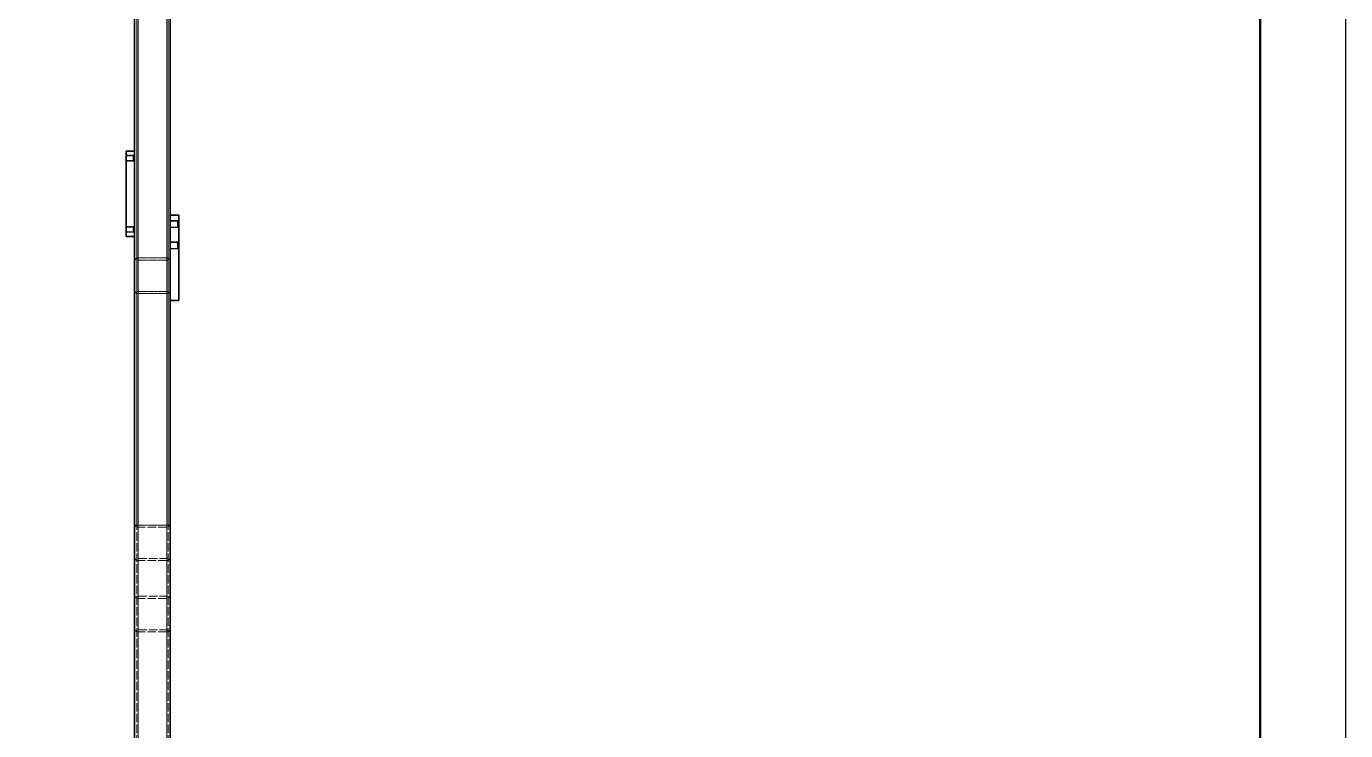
# Model space of a CAD drawing. Header units: millimetres. Extents: x -73083 to 81340, y -6859 to 6812.
# Drawn here: x -19357 to -17505, y -4872 to -3883 of the extents above; entities that cross this region are included whole.
import ezdxf

# ---------------------------------------------------------------- set-up
doc = ezdxf.new("R2010")
doc.units = ezdxf.units.MM
doc.linetypes.add('AM_ISO02W050', pattern=[7.5, 6, -1.5])
doc.linetypes.add('DASHED', pattern=[15, 12, -3])
doc.layers.add('A3', color=7, linetype='Continuous', plot=False)
doc.layers.add('AM_HID', color=1, linetype='AM_ISO02W050', lineweight=25)
doc.layers.add('AM_VIS', color=7, linetype='Continuous', lineweight=50)

msp = doc.modelspace()

# ---------------------------------------------------------------- linework, layer by layer
at = {"layer": 'A3', "linetype": 'Continuous'}
msp.add_lwpolyline([(-24632.76409, -1810.23226), (-17504.76409, -1810.23226), (-17504.76409, -6850.23226), (-24632.76409, -6850.23226)], close=True, dxfattribs=at)
at = {"layer": 'AM_HID', "linetype": 'DASHED', "lineweight": 13}
for p, q in [((-19199.78205, -5178.18729), (-19199.78205, -2558.18741)), ((-19159.78205, -5178.18729), (-19159.78205, -2558.18741)), ((-19199.78205, -5178.18729), (-19199.7818, -2608.18717)), ((-19199.7801, -5178.18632), (-19199.77985, -2608.18632)), ((-19199.7801, -5178.18656), (-19199.7801, -2608.18644)), ((-19199.7696, -5178.18143), (-19199.7696, -2608.18156)), ((-19199.76886, -5178.18143), (-19199.76886, -2608.18131)), ((-19199.76789, -5178.18046), (-19199.76764, -2608.18058)), ((-19159.78205, -5178.18729), (-19159.7818, -2608.18717)), ((-19159.7801, -5178.18632), (-19159.77985, -2608.18632)), ((-19159.7801, -5178.18656), (-19159.7801, -2608.18644)), ((-19159.7696, -5178.18143), (-19159.7696, -2608.18156)), ((-19159.76886, -5178.18143), (-19159.76886, -2608.18131)), ((-19159.76789, -5178.18046), (-19159.76764, -2608.18058)), ((-19199.78644, -3258.18864), (-19199.78644, -5223.19315)), ((-19199.7674, -5178.18046), (-19199.7674, -3258.16434)), ((-19159.78644, -3258.18864), (-19159.78644, -5223.19315)), ((-19159.7674, -5178.18046), (-19159.7674, -3258.16434)), ((-19201.76374, -5220.16825), (-19201.76349, -3261.16386)), ((-19157.76374, -5220.16825), (-19157.76349, -3261.16386)), ((-19199.7862, -3308.18833), (-19199.7862, -5173.19291)), ((-19199.76398, -5173.16849), (-19199.76398, -3308.16392)), ((-19159.7862, -3308.18833), (-19159.7862, -5173.19291)), ((-19159.76398, -5173.16849), (-19159.76398, -3308.16392)), ((-19201.7801, -4583.17838), (-19201.7801, -3883.17863)), ((-19157.7801, -4583.17838), (-19157.7801, -3883.17863)), ((-19154.7801, -4583.17838), (-19154.7801, -3883.17863)), ((-19204.78107, -4058.18754), (-19204.78107, -4178.18754)), ((-19204.7801, -4178.15079), (-19204.7801, -4058.15079)), ((-19204.74689, -4058.14884), (-19204.7464, -4178.14884)), ((-19142.78351, -4148.16752), (-19142.78351, -4268.16752)), ((-19201.78058, -4211.17985), (-19157.78058, -4211.17985)), ((-19157.76423, -4211.16093), (-19201.76423, -4211.16093)), ((-19199.78058, -4208.17985), (-19159.78058, -4208.17985)), ((-19159.76423, -4208.16093), (-19199.76423, -4208.16093)), ((-19157.78058, -4255.17985), (-19201.78058, -4255.17985)), ((-19201.76423, -4255.16093), (-19157.76423, -4255.16093)), ((-19159.78058, -4258.17985), (-19199.78058, -4258.17985)), ((-19199.76423, -4258.16093), (-19159.76423, -4258.16093)), ((-19201.77009, -4586.17325), (-19157.77009, -4586.17325)), ((-19199.77326, -5173.17728), (-19199.77326, -4583.17814)), ((-19199.77302, -5173.17704), (-19199.77302, -4583.17777)), ((-19159.77302, -4583.17777), (-19199.77302, -4583.17777)), ((-19199.77009, -4583.17325), (-19159.77009, -4583.17325)), ((-19159.77326, -5173.17728), (-19159.77326, -4583.17814)), ((-19159.77302, -5173.17704), (-19159.77302, -4583.17777)), ((-19157.77009, -4630.17325), (-19201.77009, -4630.17325)), ((-19159.77009, -4633.17325), (-19199.77009, -4633.17325)), ((-19199.78083, -4683.18192), (-19159.78083, -4683.18192)), ((-19201.78083, -4686.18192), (-19157.78083, -4686.18192)), ((-19157.78083, -4730.18192), (-19201.78083, -4730.18192)), ((-19159.78083, -4733.18192), (-19199.78083, -4733.18192))]:
    msp.add_line(p, q, dxfattribs=at)
at = {"layer": 'AM_HID', "linetype": 'DASHED', "lineweight": 13, "ltscale": 0.25}
for p, q in [((-19216.78132, -4064.1879), (-19206.78132, -4064.1879)), ((-19216.78132, -4072.1879), (-19206.78132, -4072.1879)), ((-19216.78107, -4064.18766), (-19206.78107, -4064.18766)), ((-19216.78107, -4072.18766), (-19206.78107, -4072.18766)), ((-19216.74738, -4064.14908), (-19206.74738, -4064.14908)), ((-19216.74738, -4072.14908), (-19206.74738, -4072.14908)), ((-19216.74689, -4064.14896), (-19206.74689, -4064.14896)), ((-19216.74689, -4072.14896), (-19206.74689, -4072.14896)), ((-19216.78132, -4164.1879), (-19206.78132, -4164.1879)), ((-19216.78107, -4164.18766), (-19206.78107, -4164.18766)), ((-19216.74665, -4164.14908), (-19206.74665, -4164.14908)), ((-19216.7464, -4164.14896), (-19206.7464, -4164.14896)), ((-19154.78351, -4155.66764), (-19144.78351, -4155.66764)), ((-19154.78351, -4165.66764), (-19144.78351, -4165.66764)), ((-19216.78132, -4172.1879), (-19206.78132, -4172.1879)), ((-19216.78107, -4172.18766), (-19206.78107, -4172.18766)), ((-19216.74665, -4172.14908), (-19206.74665, -4172.14908)), ((-19216.7464, -4172.14896), (-19206.7464, -4172.14896)), ((-19154.78351, -4185.66764), (-19144.78351, -4185.66764)), ((-19154.78351, -4195.66764), (-19144.78351, -4195.66764))]:
    msp.add_line(p, q, dxfattribs=at)
at = {"layer": 'AM_HID', "linetype": 'DASHED', "lineweight": 13, "ltscale": 0.3}
for p, q in [((-19216.78132, -4064.86442), (-19204.78132, -4064.86442)), ((-19216.78132, -4071.51139), (-19204.78132, -4071.51139)), ((-19216.78107, -4064.86417), (-19204.78107, -4064.86417)), ((-19216.78107, -4071.51115), (-19204.78107, -4071.51115)), ((-19216.74738, -4064.8256), (-19204.74738, -4064.82548)), ((-19216.74738, -4071.47257), (-19204.74738, -4071.47257)), ((-19216.74689, -4064.82548), (-19204.74689, -4064.82548)), ((-19216.74689, -4071.47245), (-19204.74689, -4071.47245)), ((-19216.78132, -4164.86442), (-19204.78132, -4164.86442)), ((-19216.78107, -4164.86417), (-19204.78107, -4164.86417)), ((-19216.74665, -4164.8256), (-19204.74665, -4164.82548)), ((-19216.7464, -4164.82548), (-19204.7464, -4164.82548)), ((-19154.78351, -4156.47965), (-19142.78351, -4156.47965)), ((-19154.78351, -4164.85563), (-19142.78351, -4164.85563)), ((-19142.75422, -4156.48344), (-19154.75422, -4156.48331)), ((-19142.75422, -4164.85941), (-19154.75422, -4164.85941)), ((-19216.78132, -4171.51139), (-19204.78132, -4171.51139)), ((-19216.78107, -4171.51115), (-19204.78107, -4171.51115)), ((-19216.74665, -4171.47257), (-19204.74665, -4171.47257)), ((-19216.7464, -4171.47245), (-19204.7464, -4171.47245)), ((-19154.78351, -4186.47965), (-19142.78351, -4186.47965)), ((-19154.78351, -4194.85563), (-19142.78351, -4194.85563)), ((-19142.75422, -4186.48344), (-19154.75422, -4186.48331)), ((-19142.75422, -4194.85941), (-19154.75422, -4194.85941))]:
    msp.add_line(p, q, dxfattribs=at)
at = {"layer": 'AM_HID', "linetype": 'DASHED', "lineweight": 13, "ltscale": 0.299078}
msp.add_line((-19216.74421, -4058.18754), (-19204.78107, -4058.18754), dxfattribs=at)
at = {"layer": 'AM_HID', "linetype": 'DASHED', "lineweight": 13, "ltscale": 0.033823}
for p, q in [((-19205.60969, -4064.86442), (-19206.78132, -4064.1879)), ((-19205.60969, -4071.51139), (-19206.78132, -4072.1879)), ((-19205.57526, -4071.47245), (-19206.74689, -4072.14896)), ((-19205.60969, -4164.86442), (-19206.78132, -4164.1879)), ((-19205.60969, -4171.51139), (-19206.78132, -4172.1879)), ((-19205.57502, -4171.47257), (-19206.74665, -4172.14908))]:
    msp.add_line(p, q, dxfattribs=at)
at = {"layer": 'AM_HID', "linetype": 'DASHED', "lineweight": 13, "ltscale": 0.187759}
for p, q in [((-19206.78107, -4071.69803), (-19206.78107, -4064.18766)), ((-19206.78107, -4072.18766), (-19206.78107, -4064.67728)), ((-19206.74689, -4072.14896), (-19206.74689, -4064.63859)), ((-19206.78107, -4171.69803), (-19206.78107, -4164.18766)), ((-19206.78107, -4172.18766), (-19206.78107, -4164.67728)), ((-19206.7464, -4172.14896), (-19206.7464, -4164.63859))]:
    msp.add_line(p, q, dxfattribs=at)
at = {"layer": 'AM_HID', "linetype": 'DASHED', "lineweight": 13, "ltscale": 0.033828}
for p, q in [((-19205.6092, -4064.86417), (-19206.78107, -4064.18766)), ((-19205.6092, -4071.51115), (-19206.78107, -4072.18766)), ((-19205.57551, -4071.47257), (-19206.74738, -4072.14908)), ((-19205.6092, -4164.86417), (-19206.78107, -4164.18766)), ((-19205.57453, -4164.82548), (-19206.7464, -4164.14896)), ((-19205.6092, -4171.51115), (-19206.78107, -4172.18766)), ((-19205.57453, -4171.47245), (-19206.7464, -4172.14896))]:
    msp.add_line(p, q, dxfattribs=at)
at = {"layer": 'AM_HID', "linetype": 'DASHED', "lineweight": 13, "ltscale": 0.033827}
msp.add_line((-19205.57551, -4064.82548), (-19206.74738, -4064.14908), dxfattribs=at)
at = {"layer": 'AM_HID', "linetype": 'DASHED', "lineweight": 13, "ltscale": 0.187756}
for p, q in [((-19206.74689, -4071.65922), (-19206.74689, -4064.14896)), ((-19206.7464, -4171.65922), (-19206.7464, -4164.14896))]:
    msp.add_line(p, q, dxfattribs=at)
at = {"layer": 'AM_HID', "linetype": 'DASHED', "lineweight": 13, "ltscale": 0.033818}
msp.add_line((-19205.57551, -4064.82548), (-19206.74689, -4064.14896), dxfattribs=at)
at = {"layer": 'AM_HID', "linetype": 'DASHED', "lineweight": 13, "ltscale": 0.000415039}
for p, q in [((-19204.76349, -4058.14884), (-19204.74689, -4058.14884)), ((-19154.76691, -4148.16752), (-19154.78351, -4148.16752)), ((-19154.76691, -4268.16752), (-19154.78351, -4268.16752))]:
    msp.add_line(p, q, dxfattribs=at)
at = {"layer": 'AM_HID', "linetype": 'DASHED', "lineweight": 13, "ltscale": 0.033821}
msp.add_line((-19205.57502, -4164.82548), (-19206.74665, -4164.14908), dxfattribs=at)
at = {"layer": 'AM_HID', "linetype": 'DASHED', "lineweight": 13, "ltscale": 0.234698}
for p, q in [((-19144.78351, -4165.05558), (-19144.78351, -4155.66764)), ((-19144.78351, -4165.66764), (-19144.78351, -4156.2797)), ((-19144.78351, -4195.05558), (-19144.78351, -4185.66764)), ((-19144.78351, -4195.66764), (-19144.78351, -4186.2797))]:
    msp.add_line(p, q, dxfattribs=at)
at = {"layer": 'AM_HID', "linetype": 'DASHED', "lineweight": 13, "ltscale": 0.040596}
for p, q in [((-19143.37726, -4156.47965), (-19144.78351, -4155.66764)), ((-19143.37726, -4164.85563), (-19144.78351, -4165.66764)), ((-19143.37726, -4186.47965), (-19144.78351, -4185.66764)), ((-19143.37726, -4194.85563), (-19144.78351, -4195.66764))]:
    msp.add_line(p, q, dxfattribs=at)
at = {"layer": 'AM_HID', "linetype": 'DASHED', "lineweight": 13, "ltscale": 0.000427246}
msp.add_line((-19204.76349, -4178.14884), (-19204.7464, -4178.14884), dxfattribs=at)
at = {"layer": 'AM_HID', "linetype": 'DASHED', "lineweight": 13, "ltscale": 0.124902}
msp.add_line((-19204.76911, -4583.17789), (-19199.77302, -4583.17777), dxfattribs=at)
at = {"layer": 'AM_HID', "linetype": 'DASHED', "lineweight": 13, "ltscale": 0.125}
msp.add_line((-19159.77302, -4583.17777), (-19154.77302, -4583.17789), dxfattribs=at)
at = {"layer": 'AM_HID', "linetype": 'DASHED', "lineweight": 13}
for centre, start, end in [((-19199.76423, -4213.16093), 90.0000025, 179.11504472), ((-19159.76423, -4213.16093), 359.99999968, 90.0000025), ((-19199.76423, -4253.16093), 180.88428592, 269.9999975), ((-19159.76423, -4253.16093), 269.9999975, 359.99999968), ((-19199.77009, -4588.17325), 89.9999342, 178.83954221), ((-19159.77009, -4588.17325), 359.99993357, 89.9999342), ((-19199.77009, -4628.17325), 181.18578413, 269.99993602), ((-19159.77009, -4628.17325), 269.99993602, 359.99993357), ((-19199.78083, -4688.18192), 90.0000025, 180.00000501), ((-19159.78083, -4688.18192), 359.99999929, 90.0000025), ((-19199.78083, -4728.18192), 180.00000501, 269.9999975), ((-19159.78083, -4728.18192), 269.9999975, 359.99999929)]:
    msp.add_arc(centre, 5, start, end, dxfattribs=at)
at = {"layer": 'AM_VIS', "linetype": 'Continuous'}
msp.add_line((-17624.76409, -1930.23226), (-17624.76409, -6730.23226), dxfattribs=at)
at = {"layer": 'AM_VIS', "lineweight": 13}
for p, q in [((-19199.76349, -5223.16825), (-19199.76349, -3258.16373)), ((-19159.76349, -5223.16825), (-19159.76349, -3258.16373))]:
    msp.add_line(p, q, dxfattribs=at)
at = {"layer": 'AM_VIS', "lineweight": 35}
for p, q in [((-19204.76374, -5218.16825), (-19204.76349, -3263.16386)), ((-19154.76374, -5218.16825), (-19154.76349, -3263.16386)), ((-19204.7801, -4058.15079), (-19204.7801, -3883.17863)), ((-19216.78107, -4058.18754), (-19216.78107, -4178.18754)), ((-19216.74689, -4058.14896), (-19216.7464, -4178.14896)), ((-19154.75422, -4268.1713), (-19154.75373, -4148.1713)), ((-19142.75422, -4268.17142), (-19142.75373, -4148.17142)), ((-19204.7801, -4583.17838), (-19204.7801, -4178.15079))]:
    msp.add_line(p, q, dxfattribs=at)
at = {"layer": 'AM_VIS', "lineweight": 35, "ltscale": 0.000921631}
msp.add_line((-19216.78107, -4058.18754), (-19216.74421, -4058.18754), dxfattribs=at)
at = {"layer": 'AM_VIS', "lineweight": 35, "ltscale": 0.299585}
msp.add_line((-19216.74689, -4058.14896), (-19204.76349, -4058.14884), dxfattribs=at)
at = {"layer": 'AM_VIS', "lineweight": 35, "ltscale": 0.3}
for p, q in [((-19142.75373, -4148.17142), (-19154.75373, -4148.1713)), ((-19216.78107, -4178.18754), (-19204.78107, -4178.18754)), ((-19142.75422, -4268.17142), (-19154.75422, -4268.1713))]:
    msp.add_line(p, q, dxfattribs=at)
at = {"layer": 'AM_VIS', "lineweight": 35, "ltscale": 0.299573}
msp.add_line((-19216.7464, -4178.14896), (-19204.76349, -4178.14884), dxfattribs=at)
at = {"layer": 'AM_VIS', "lineweight": 35, "ltscale": 9.76563e-05}
msp.add_line((-19204.77302, -4583.17789), (-19204.76911, -4583.17789), dxfattribs=at)
at = {"layer": 'AM_VIS', "lineweight": 35}
for centre, start, end in [((-19199.76423, -4213.16093), 179.11504472, 180.00000501), ((-19199.76423, -4253.16093), 180.00000501, 180.88428592), ((-19199.77009, -4588.17325), 178.83954221, 179.99993671), ((-19199.77009, -4628.17325), 179.99993671, 181.18578413)]:
    msp.add_arc(centre, 5, start, end, dxfattribs=at)

doc.saveas('drawing.dxf')
